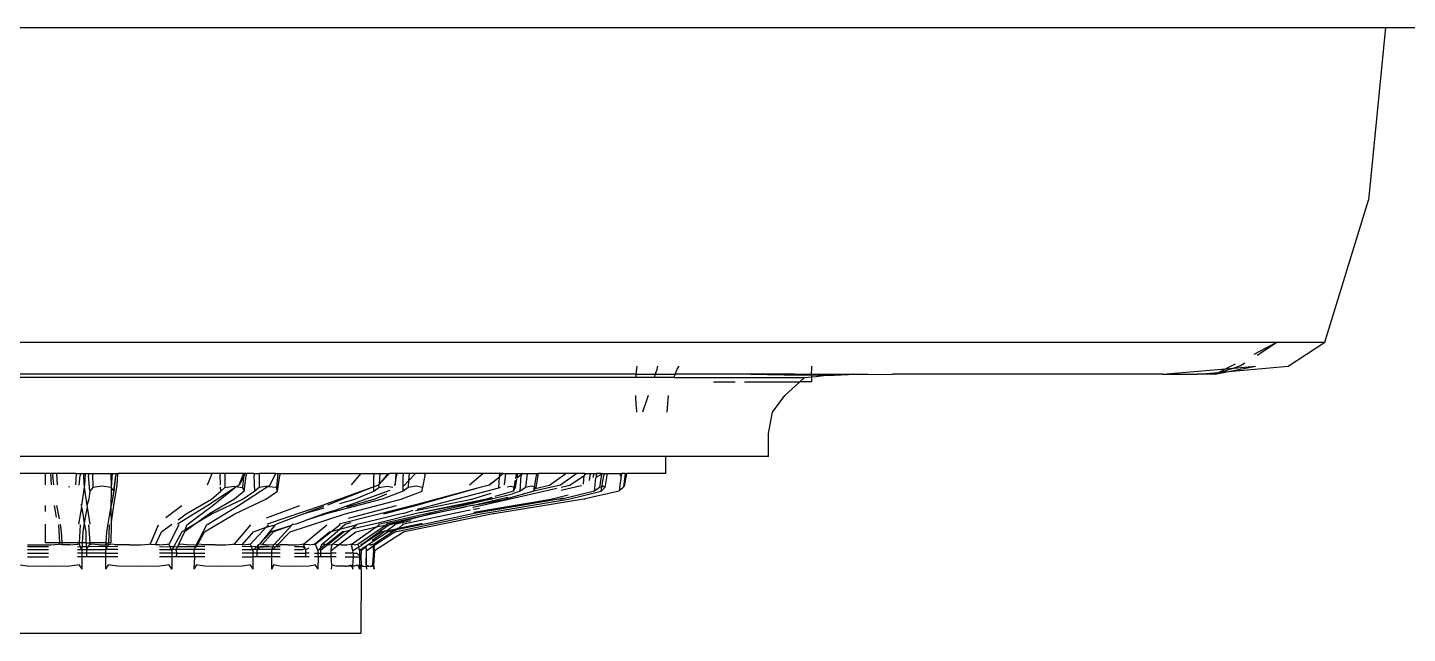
# Model space of a CAD drawing. Header units: inches. Extents: x 7263 to 14962, y 1317 to 2926.
# Drawn here: x 7430.2903 to 7430.3835, y 1507.7026 to 1507.7435 of the extents above; entities that cross this region are included whole.
import ezdxf

# ---------------------------------------------------------------- set-up
doc = ezdxf.new("R2010")
doc.units = ezdxf.units.IN
doc.header["$MEASUREMENT"] = 0

msp = doc.modelspace()

# ---------------------------------------------------------------- linework, layer by layer
for p, q in [((7430.212252, 1507.743453), (7430.381991, 1507.743453)), ((7430.381991, 1507.743453), (7430.380839, 1507.731804)), ((7430.381991, 1507.743453), (7431.612635, 1507.743453)), ((7430.377886, 1507.722207), (7430.380839, 1507.731804)), ((7430.219821, 1507.722207), (7430.374659, 1507.722207)), ((7430.37312, 1507.721414), (7430.374659, 1507.722207)), ((7430.373319, 1507.72135), (7430.374659, 1507.722207)), ((7430.374659, 1507.722207), (7430.377886, 1507.722207)), ((7430.375414, 1507.720587), (7430.377886, 1507.722207)), ((7430.331418, 1507.720048), (7430.331469, 1507.720587)), ((7430.332846, 1507.720587), (7430.332802, 1507.720367)), ((7430.33404, 1507.720048), (7430.334164, 1507.720398)), ((7430.334164, 1507.720398), (7430.334307, 1507.720587)), ((7430.343242, 1507.72047), (7430.343217, 1507.720048)), ((7430.343231, 1507.720587), (7430.343242, 1507.72047)), ((7430.366945, 1507.720048), (7430.371176, 1507.720413)), ((7430.370704, 1507.72017), (7430.371176, 1507.720413)), ((7430.37174, 1507.720461), (7430.370895, 1507.720187)), ((7430.371176, 1507.720413), (7430.371857, 1507.720763)), ((7430.371176, 1507.720413), (7430.37174, 1507.720461)), ((7430.371399, 1507.720231), (7430.373204, 1507.720587)), ((7430.371399, 1507.720231), (7430.375414, 1507.720587)), ((7430.37174, 1507.720461), (7430.373204, 1507.720587)), ((7430.372128, 1507.720587), (7430.37174, 1507.720461)), ((7430.372128, 1507.720587), (7430.372501, 1507.720826)), ((7430.331418, 1507.720048), (7430.256891, 1507.720048)), ((7430.331397, 1507.71983), (7430.256912, 1507.71983)), ((7430.331397, 1507.71983), (7430.331418, 1507.720048)), ((7430.332625, 1507.71983), (7430.331397, 1507.71983)), ((7430.331418, 1507.720048), (7430.332697, 1507.720048)), ((7430.332697, 1507.720048), (7430.332625, 1507.71983)), ((7430.333962, 1507.71983), (7430.332625, 1507.71983)), ((7430.332802, 1507.720367), (7430.332697, 1507.720048)), ((7430.332697, 1507.720048), (7430.33404, 1507.720048)), ((7430.333962, 1507.71983), (7430.33404, 1507.720048)), ((7430.333962, 1507.71983), (7430.342539, 1507.71983)), ((7430.339139, 1507.720048), (7430.33404, 1507.720048)), ((7430.336632, 1507.719533), (7430.338087, 1507.719533)), ((7430.33871, 1507.719533), (7430.342449, 1507.719533)), ((7430.34212, 1507.720048), (7430.339139, 1507.720048)), ((7430.339139, 1507.720048), (7430.342532, 1507.719993)), ((7430.341436, 1507.718622), (7430.342449, 1507.719533)), ((7430.34212, 1507.720048), (7430.343217, 1507.720048)), ((7430.342532, 1507.719993), (7430.34212, 1507.720048)), ((7430.342449, 1507.719533), (7430.342779, 1507.71983)), ((7430.343242, 1507.719533), (7430.342449, 1507.719533)), ((7430.342532, 1507.719993), (7430.343242, 1507.720002)), ((7430.342539, 1507.71983), (7430.342779, 1507.71983)), ((7430.342779, 1507.71983), (7430.343242, 1507.719874)), ((7430.343217, 1507.720048), (7430.34621, 1507.720048)), ((7430.343217, 1507.720048), (7430.343242, 1507.720002)), ((7430.343242, 1507.720002), (7430.343646, 1507.719993)), ((7430.343242, 1507.720002), (7430.343242, 1507.719874)), ((7430.343242, 1507.719874), (7430.343565, 1507.719905)), ((7430.343242, 1507.719874), (7430.343242, 1507.719533)), ((7430.343565, 1507.719905), (7430.344241, 1507.719993)), ((7430.343646, 1507.719993), (7430.344241, 1507.719993)), ((7430.344241, 1507.719993), (7430.344768, 1507.719993)), ((7430.344768, 1507.719993), (7430.34621, 1507.720048)), ((7430.34621, 1507.720048), (7430.347061, 1507.720048)), ((7430.347061, 1507.720048), (7430.347902, 1507.720033)), ((7430.347902, 1507.720033), (7430.348718, 1507.720048)), ((7430.366945, 1507.720048), (7430.348718, 1507.720048)), ((7430.366945, 1507.720048), (7430.369326, 1507.720048)), ((7430.369326, 1507.720048), (7430.370704, 1507.72017)), ((7430.370467, 1507.720048), (7430.369326, 1507.720048)), ((7430.370467, 1507.720048), (7430.371399, 1507.720231)), ((7430.370467, 1507.720048), (7430.370704, 1507.72017)), ((7430.370895, 1507.720187), (7430.370704, 1507.72017)), ((7430.370895, 1507.720187), (7430.371399, 1507.720231)), ((7430.331417, 1507.717927), (7430.331377, 1507.718622)), ((7430.332227, 1507.718622), (7430.332137, 1507.718346)), ((7430.333495, 1507.717486), (7430.333581, 1507.718622)), ((7430.340609, 1507.717486), (7430.341436, 1507.718622)), ((7430.331417, 1507.717927), (7430.33142, 1507.717486)), ((7430.332137, 1507.718346), (7430.331829, 1507.717486)), ((7430.340334, 1507.71606), (7430.340609, 1507.717486)), ((7430.340334, 1507.714489), (7430.340334, 1507.71606)), ((7430.333405, 1507.714489), (7430.254908, 1507.714489)), ((7430.333405, 1507.713358), (7430.333405, 1507.714489)), ((7430.340334, 1507.714489), (7430.333405, 1507.714489)), ((7430.291535, 1507.713358), (7430.285521, 1507.713358)), ((7430.291535, 1507.71258), (7430.291535, 1507.713358)), ((7430.29189, 1507.713358), (7430.291535, 1507.713358)), ((7430.291935, 1507.71258), (7430.29189, 1507.713358)), ((7430.292015, 1507.713358), (7430.29189, 1507.713358)), ((7430.292015, 1507.713358), (7430.292034, 1507.713208)), ((7430.292278, 1507.713358), (7430.292015, 1507.713358)), ((7430.292108, 1507.71258), (7430.292034, 1507.713208)), ((7430.292278, 1507.713358), (7430.29232, 1507.71258)), ((7430.293607, 1507.713358), (7430.292278, 1507.713358)), ((7430.293607, 1507.713358), (7430.293574, 1507.712576)), ((7430.293607, 1507.713358), (7430.29389, 1507.713358)), ((7430.293815, 1507.712574), (7430.293873, 1507.713208)), ((7430.29389, 1507.713358), (7430.293873, 1507.713208)), ((7430.29389, 1507.713358), (7430.294101, 1507.713358)), ((7430.294101, 1507.713358), (7430.294132, 1507.712572)), ((7430.294101, 1507.713358), (7430.294208, 1507.713358)), ((7430.294208, 1507.713358), (7430.294176, 1507.712571)), ((7430.294208, 1507.713358), (7430.294418, 1507.713358)), ((7430.294418, 1507.713358), (7430.294436, 1507.713208)), ((7430.294418, 1507.713358), (7430.294702, 1507.713358)), ((7430.294531, 1507.712164), (7430.294436, 1507.713208)), ((7430.294702, 1507.713358), (7430.294742, 1507.712409)), ((7430.294702, 1507.713358), (7430.295958, 1507.713358)), ((7430.295958, 1507.713358), (7430.296031, 1507.713358)), ((7430.295958, 1507.713358), (7430.29598, 1507.712409)), ((7430.296031, 1507.713358), (7430.29598, 1507.712409)), ((7430.296031, 1507.713358), (7430.296294, 1507.713358)), ((7430.296155, 1507.712185), (7430.296275, 1507.713208)), ((7430.296171, 1507.712164), (7430.296275, 1507.713208)), ((7430.296294, 1507.713358), (7430.296275, 1507.713208)), ((7430.296294, 1507.713358), (7430.296419, 1507.713358)), ((7430.296373, 1507.712571), (7430.296419, 1507.713358)), ((7430.302788, 1507.713358), (7430.296419, 1507.713358)), ((7430.302472, 1507.71258), (7430.302788, 1507.713358)), ((7430.303305, 1507.713358), (7430.302788, 1507.713358)), ((7430.303305, 1507.713358), (7430.303318, 1507.713208)), ((7430.303651, 1507.713358), (7430.303305, 1507.713358)), ((7430.303351, 1507.71258), (7430.303318, 1507.713208)), ((7430.303651, 1507.713358), (7430.30365, 1507.712409)), ((7430.304914, 1507.713358), (7430.303651, 1507.713358)), ((7430.304914, 1507.713358), (7430.30458, 1507.712571)), ((7430.304895, 1507.713116), (7430.304622, 1507.712571)), ((7430.304895, 1507.713116), (7430.30484, 1507.712409)), ((7430.305016, 1507.713358), (7430.304895, 1507.713116)), ((7430.304914, 1507.713358), (7430.304895, 1507.713116)), ((7430.305016, 1507.713358), (7430.304914, 1507.713358)), ((7430.30495, 1507.712164), (7430.305085, 1507.713208)), ((7430.305109, 1507.713358), (7430.305016, 1507.713358)), ((7430.305109, 1507.713358), (7430.305085, 1507.713208)), ((7430.305611, 1507.713358), (7430.305109, 1507.713358)), ((7430.305611, 1507.713358), (7430.305621, 1507.713208)), ((7430.305611, 1507.713358), (7430.30597, 1507.713358)), ((7430.305666, 1507.712164), (7430.305621, 1507.713208)), ((7430.30597, 1507.713358), (7430.305957, 1507.712409)), ((7430.307096, 1507.713358), (7430.30597, 1507.713358)), ((7430.306689, 1507.712571), (7430.307096, 1507.713358)), ((7430.307096, 1507.713358), (7430.30722, 1507.713358)), ((7430.30722, 1507.713358), (7430.307122, 1507.712409)), ((7430.307209, 1507.712164), (7430.307351, 1507.713208)), ((7430.30722, 1507.713358), (7430.307376, 1507.713358)), ((7430.307376, 1507.713358), (7430.307351, 1507.713208)), ((7430.307376, 1507.713358), (7430.312842, 1507.713358)), ((7430.312195, 1507.71258), (7430.312842, 1507.713358)), ((7430.312842, 1507.713358), (7430.3137, 1507.713358)), ((7430.3137, 1507.713358), (7430.313704, 1507.713208)), ((7430.3137, 1507.713358), (7430.314095, 1507.713358)), ((7430.313706, 1507.712452), (7430.313704, 1507.713208)), ((7430.314674, 1507.713358), (7430.314053, 1507.712625)), ((7430.314761, 1507.713358), (7430.314053, 1507.712625)), ((7430.314095, 1507.713358), (7430.314053, 1507.712625)), ((7430.314095, 1507.713358), (7430.314674, 1507.713358)), ((7430.314674, 1507.713358), (7430.314761, 1507.713358)), ((7430.315196, 1507.713358), (7430.314761, 1507.713358)), ((7430.315196, 1507.713358), (7430.315132, 1507.712592)), ((7430.315132, 1507.712592), (7430.315228, 1507.713208)), ((7430.315255, 1507.713358), (7430.315196, 1507.713358)), ((7430.315255, 1507.713358), (7430.315228, 1507.713208)), ((7430.315682, 1507.713358), (7430.315255, 1507.713358)), ((7430.315678, 1507.712536), (7430.315684, 1507.713208)), ((7430.315682, 1507.713358), (7430.315684, 1507.713208)), ((7430.316081, 1507.713358), (7430.315682, 1507.713358)), ((7430.316048, 1507.712863), (7430.316507, 1507.713358)), ((7430.316081, 1507.713358), (7430.316048, 1507.712863)), ((7430.316507, 1507.713358), (7430.316081, 1507.713358)), ((7430.31713, 1507.713358), (7430.316507, 1507.713358)), ((7430.317136, 1507.713208), (7430.316994, 1507.712409)), ((7430.31713, 1507.713358), (7430.317136, 1507.713208)), ((7430.317163, 1507.713358), (7430.31713, 1507.713358)), ((7430.317163, 1507.713358), (7430.317136, 1507.713208)), ((7430.321066, 1507.713358), (7430.317163, 1507.713358)), ((7430.320152, 1507.71258), (7430.321066, 1507.713358)), ((7430.322182, 1507.713358), (7430.321066, 1507.713358)), ((7430.322172, 1507.713102), (7430.321491, 1507.712571)), ((7430.322172, 1507.713102), (7430.321517, 1507.712571)), ((7430.322137, 1507.712376), (7430.322172, 1507.713102)), ((7430.322174, 1507.713146), (7430.322172, 1507.713102)), ((7430.322425, 1507.713358), (7430.322174, 1507.713146)), ((7430.322174, 1507.713146), (7430.322177, 1507.713208)), ((7430.322182, 1507.713358), (7430.322177, 1507.713208)), ((7430.322425, 1507.713358), (7430.322182, 1507.713358)), ((7430.322425, 1507.713358), (7430.322586, 1507.713358)), ((7430.322586, 1507.713358), (7430.322503, 1507.712579)), ((7430.322586, 1507.713358), (7430.323335, 1507.713358)), ((7430.323338, 1507.712966), (7430.323246, 1507.712409)), ((7430.323274, 1507.713006), (7430.323308, 1507.713208)), ((7430.323335, 1507.713358), (7430.323308, 1507.713208)), ((7430.323329, 1507.713037), (7430.323352, 1507.713049)), ((7430.323335, 1507.713358), (7430.323403, 1507.713358)), ((7430.323403, 1507.713358), (7430.323352, 1507.713049)), ((7430.323352, 1507.713049), (7430.323642, 1507.713288)), ((7430.323403, 1507.713358), (7430.323645, 1507.713358)), ((7430.323577, 1507.712164), (7430.323639, 1507.713208)), ((7430.323642, 1507.713288), (7430.323639, 1507.713208)), ((7430.323645, 1507.713358), (7430.323642, 1507.713288)), ((7430.323642, 1507.713288), (7430.323729, 1507.713358)), ((7430.323645, 1507.713358), (7430.323729, 1507.713358)), ((7430.323729, 1507.713358), (7430.324046, 1507.713358)), ((7430.324046, 1507.713358), (7430.323937, 1507.712409)), ((7430.324046, 1507.713358), (7430.324698, 1507.713358)), ((7430.324542, 1507.712436), (7430.32467, 1507.713208)), ((7430.324792, 1507.713358), (7430.324631, 1507.712409)), ((7430.324698, 1507.713358), (7430.32467, 1507.713208)), ((7430.324698, 1507.713358), (7430.324792, 1507.713358)), ((7430.326656, 1507.713358), (7430.324792, 1507.713358)), ((7430.325551, 1507.712571), (7430.326656, 1507.713358)), ((7430.327409, 1507.713358), (7430.326299, 1507.712571)), ((7430.327409, 1507.713358), (7430.326656, 1507.713358)), ((7430.326922, 1507.712571), (7430.327907, 1507.713208)), ((7430.32792, 1507.713358), (7430.327409, 1507.713358)), ((7430.327852, 1507.712623), (7430.327907, 1507.713208)), ((7430.327912, 1507.713257), (7430.327907, 1507.713208)), ((7430.32792, 1507.713358), (7430.327912, 1507.713257)), ((7430.327912, 1507.713257), (7430.328056, 1507.713358)), ((7430.32792, 1507.713358), (7430.328056, 1507.713358)), ((7430.328056, 1507.713358), (7430.328295, 1507.713358)), ((7430.328295, 1507.713358), (7430.328225, 1507.712878)), ((7430.328295, 1507.713358), (7430.328559, 1507.713358)), ((7430.328512, 1507.713075), (7430.328534, 1507.713208)), ((7430.328559, 1507.713358), (7430.328534, 1507.713208)), ((7430.328559, 1507.713358), (7430.328747, 1507.713358)), ((7430.328599, 1507.712164), (7430.328692, 1507.71306)), ((7430.328698, 1507.713112), (7430.328692, 1507.71306)), ((7430.328698, 1507.713112), (7430.329058, 1507.713304)), ((7430.328708, 1507.713208), (7430.328698, 1507.713112)), ((7430.328747, 1507.713358), (7430.328708, 1507.713208)), ((7430.329065, 1507.713358), (7430.328747, 1507.713358)), ((7430.329058, 1507.713304), (7430.328941, 1507.712409)), ((7430.329058, 1507.713304), (7430.329065, 1507.713358)), ((7430.329065, 1507.713358), (7430.329243, 1507.713358)), ((7430.3291, 1507.712457), (7430.329218, 1507.713208)), ((7430.329243, 1507.713358), (7430.329218, 1507.713208)), ((7430.329243, 1507.713358), (7430.329454, 1507.713358)), ((7430.329454, 1507.713358), (7430.329285, 1507.712409)), ((7430.329454, 1507.713358), (7430.330353, 1507.713358)), ((7430.330415, 1507.713358), (7430.330256, 1507.712213)), ((7430.330353, 1507.713358), (7430.330328, 1507.713165)), ((7430.330353, 1507.713358), (7430.330415, 1507.713358)), ((7430.330661, 1507.713358), (7430.330415, 1507.713358)), ((7430.330705, 1507.713358), (7430.330546, 1507.712441)), ((7430.330661, 1507.713358), (7430.330546, 1507.712441)), ((7430.330619, 1507.71249), (7430.330774, 1507.713358)), ((7430.330661, 1507.713358), (7430.330705, 1507.713358)), ((7430.330705, 1507.713358), (7430.330774, 1507.713358)), ((7430.333405, 1507.713358), (7430.330774, 1507.713358)), ((7430.29309, 1507.712471), (7430.293163, 1507.712462)), ((7430.294154, 1507.71242), (7430.293975, 1507.711191)), ((7430.294176, 1507.712571), (7430.294154, 1507.71242)), ((7430.294154, 1507.71242), (7430.294334, 1507.711191)), ((7430.294531, 1507.712164), (7430.29446, 1507.711618)), ((7430.294742, 1507.712409), (7430.294531, 1507.712164)), ((7430.295364, 1507.71249), (7430.294742, 1507.712409)), ((7430.29598, 1507.712409), (7430.295364, 1507.71249)), ((7430.29598, 1507.712409), (7430.295958, 1507.710994)), ((7430.296155, 1507.712185), (7430.29598, 1507.712409)), ((7430.296088, 1507.711618), (7430.296155, 1507.712185)), ((7430.296088, 1507.711618), (7430.296171, 1507.712164)), ((7430.296171, 1507.712164), (7430.296155, 1507.712185)), ((7430.296161, 1507.711191), (7430.296373, 1507.712571)), ((7430.304391, 1507.712421), (7430.302506, 1507.711191)), ((7430.302738, 1507.711618), (7430.303374, 1507.712164)), ((7430.304391, 1507.712421), (7430.302847, 1507.711191)), ((7430.303374, 1507.712164), (7430.303359, 1507.712441)), ((7430.303374, 1507.712164), (7430.30365, 1507.712409)), ((7430.30365, 1507.712409), (7430.304272, 1507.71249)), ((7430.304272, 1507.71249), (7430.304391, 1507.712421)), ((7430.30495, 1507.712164), (7430.304304, 1507.711618)), ((7430.304447, 1507.712465), (7430.304391, 1507.712421)), ((7430.304489, 1507.712445), (7430.304447, 1507.712465)), ((7430.304529, 1507.71253), (7430.304489, 1507.712445)), ((7430.304489, 1507.712445), (7430.30484, 1507.712409)), ((7430.30458, 1507.712571), (7430.304529, 1507.71253)), ((7430.304562, 1507.711191), (7430.306573, 1507.71249)), ((7430.304622, 1507.712571), (7430.30458, 1507.712571)), ((7430.30484, 1507.712409), (7430.30495, 1507.712164)), ((7430.305666, 1507.712164), (7430.304885, 1507.711618)), ((7430.305957, 1507.712409), (7430.305666, 1507.712164)), ((7430.306573, 1507.71249), (7430.305957, 1507.712409)), ((7430.306417, 1507.711618), (7430.307209, 1507.712164)), ((7430.306599, 1507.712445), (7430.306573, 1507.71249)), ((7430.306573, 1507.71249), (7430.306626, 1507.712483)), ((7430.306626, 1507.712483), (7430.306599, 1507.712445)), ((7430.307122, 1507.712409), (7430.306599, 1507.712445)), ((7430.306657, 1507.71255), (7430.306626, 1507.712483)), ((7430.306689, 1507.712571), (7430.306657, 1507.71255)), ((7430.307209, 1507.712164), (7430.307122, 1507.712409)), ((7430.313626, 1507.712421), (7430.310219, 1507.711191)), ((7430.313626, 1507.712421), (7430.310571, 1507.711216)), ((7430.311944, 1507.711191), (7430.314798, 1507.712218)), ((7430.312416, 1507.711618), (7430.313707, 1507.712164)), ((7430.313706, 1507.712452), (7430.313626, 1507.712421)), ((7430.314007, 1507.712571), (7430.313706, 1507.712452)), ((7430.313707, 1507.712303), (7430.313706, 1507.712452)), ((7430.313707, 1507.712164), (7430.314041, 1507.712409)), ((7430.313707, 1507.712164), (7430.313707, 1507.712276)), ((7430.314053, 1507.712625), (7430.314007, 1507.712571)), ((7430.314007, 1507.712571), (7430.314041, 1507.712409)), ((7430.314043, 1507.712571), (7430.314007, 1507.712571)), ((7430.314041, 1507.712409), (7430.314609, 1507.71249)), ((7430.314053, 1507.712625), (7430.314043, 1507.712571)), ((7430.315675, 1507.712164), (7430.31426, 1507.711618)), ((7430.314609, 1507.71249), (7430.314982, 1507.712424)), ((7430.315132, 1507.712592), (7430.315084, 1507.712538)), ((7430.315545, 1507.711618), (7430.31697, 1507.712164)), ((7430.315675, 1507.712164), (7430.315678, 1507.712536)), ((7430.316017, 1507.712409), (7430.315675, 1507.712164)), ((7430.315678, 1507.712536), (7430.315777, 1507.712571)), ((7430.315777, 1507.712571), (7430.316048, 1507.712863)), ((7430.316048, 1507.712863), (7430.316017, 1507.712409)), ((7430.316567, 1507.71249), (7430.316017, 1507.712409)), ((7430.320954, 1507.712421), (7430.316359, 1507.711191)), ((7430.316994, 1507.712409), (7430.316567, 1507.71249)), ((7430.320954, 1507.712421), (7430.31657, 1507.711191)), ((7430.31697, 1507.712164), (7430.316994, 1507.712409)), ((7430.317585, 1507.711191), (7430.322137, 1507.712376)), ((7430.320306, 1507.711618), (7430.321625, 1507.712014)), ((7430.320933, 1507.711191), (7430.326046, 1507.712369)), ((7430.321491, 1507.712571), (7430.320954, 1507.712421)), ((7430.321517, 1507.712571), (7430.320954, 1507.712421)), ((7430.323135, 1507.712164), (7430.321878, 1507.711789)), ((7430.322137, 1507.712376), (7430.322246, 1507.712437)), ((7430.324497, 1507.712164), (7430.32258, 1507.711618)), ((7430.322693, 1507.712446), (7430.322944, 1507.71249)), ((7430.322944, 1507.71249), (7430.323178, 1507.712427)), ((7430.323577, 1507.712164), (7430.323062, 1507.711985)), ((7430.323135, 1507.712164), (7430.323178, 1507.712427)), ((7430.323246, 1507.712409), (7430.323135, 1507.712164)), ((7430.323178, 1507.712427), (7430.323257, 1507.7129)), ((7430.323178, 1507.712427), (7430.323246, 1507.712409)), ((7430.323937, 1507.712409), (7430.323577, 1507.712164)), ((7430.324366, 1507.71249), (7430.323937, 1507.712409)), ((7430.324542, 1507.712436), (7430.324366, 1507.71249)), ((7430.326299, 1507.712571), (7430.324497, 1507.712164)), ((7430.324497, 1507.712164), (7430.324597, 1507.712346)), ((7430.324497, 1507.712164), (7430.324525, 1507.712329)), ((7430.324525, 1507.712329), (7430.324542, 1507.712436)), ((7430.324525, 1507.712329), (7430.324597, 1507.712346)), ((7430.324631, 1507.712409), (7430.324542, 1507.712436)), ((7430.324597, 1507.712346), (7430.325551, 1507.712571)), ((7430.324597, 1507.712346), (7430.324631, 1507.712409)), ((7430.326337, 1507.712436), (7430.326922, 1507.712571)), ((7430.327686, 1507.71251), (7430.326351, 1507.712215)), ((7430.328599, 1507.712164), (7430.32638, 1507.711618)), ((7430.326832, 1507.711618), (7430.329054, 1507.712164)), ((7430.327686, 1507.71251), (7430.327721, 1507.712534)), ((7430.330249, 1507.712164), (7430.32797, 1507.711638)), ((7430.328941, 1507.712409), (7430.328599, 1507.712164)), ((7430.3291, 1507.712457), (7430.328941, 1507.712409)), ((7430.329054, 1507.712164), (7430.3291, 1507.712457)), ((7430.329054, 1507.712164), (7430.329285, 1507.712409)), ((7430.329208, 1507.71249), (7430.3291, 1507.712457)), ((7430.329285, 1507.712409), (7430.329208, 1507.71249)), ((7430.330256, 1507.712213), (7430.330249, 1507.712164)), ((7430.330256, 1507.712213), (7430.330499, 1507.712409)), ((7430.330546, 1507.712441), (7430.330499, 1507.712409)), ((7430.330499, 1507.712409), (7430.33054, 1507.712409)), ((7430.330546, 1507.712441), (7430.33054, 1507.712409)), ((7430.330619, 1507.71249), (7430.330546, 1507.712441)), ((7430.291535, 1507.710786), (7430.291535, 1507.711191)), ((7430.292275, 1507.710395), (7430.292148, 1507.711191)), ((7430.292426, 1507.710633), (7430.292309, 1507.711191)), ((7430.293958, 1507.711084), (7430.293775, 1507.709936)), ((7430.293918, 1507.711281), (7430.293975, 1507.711191)), ((7430.293975, 1507.711191), (7430.293945, 1507.711145)), ((7430.293945, 1507.711145), (7430.293958, 1507.711084)), ((7430.293958, 1507.711084), (7430.29405, 1507.710633)), ((7430.294351, 1507.711084), (7430.294259, 1507.710633)), ((7430.29446, 1507.711618), (7430.294334, 1507.711191)), ((7430.294334, 1507.711191), (7430.294351, 1507.711084)), ((7430.294351, 1507.711084), (7430.294534, 1507.709936)), ((7430.295958, 1507.710994), (7430.296088, 1507.711618)), ((7430.295961, 1507.709936), (7430.296161, 1507.711191)), ((7430.299663, 1507.71038), (7430.300745, 1507.711191)), ((7430.302506, 1507.711191), (7430.30045, 1507.709936)), ((7430.301038, 1507.710633), (7430.302738, 1507.711618)), ((7430.302847, 1507.711191), (7430.301172, 1507.709936)), ((7430.302506, 1507.709936), (7430.304562, 1507.711191)), ((7430.304304, 1507.711618), (7430.302599, 1507.710633)), ((7430.304885, 1507.711618), (7430.302797, 1507.710633)), ((7430.304326, 1507.710633), (7430.306417, 1507.711618)), ((7430.306464, 1507.710363), (7430.308698, 1507.711191)), ((7430.310219, 1507.711191), (7430.306508, 1507.709936)), ((7430.310302, 1507.711115), (7430.309091, 1507.710666)), ((7430.31426, 1507.711618), (7430.31049, 1507.710633)), ((7430.310983, 1507.710822), (7430.311944, 1507.711191)), ((7430.316359, 1507.711191), (7430.311358, 1507.709936)), ((7430.311399, 1507.711327), (7430.312416, 1507.711618)), ((7430.311772, 1507.710633), (7430.315545, 1507.711618)), ((7430.31376, 1507.711617), (7430.311864, 1507.711074)), ((7430.311996, 1507.71034), (7430.315227, 1507.711191)), ((7430.314558, 1507.711951), (7430.31376, 1507.711617)), ((7430.314013, 1507.709936), (7430.319693, 1507.711191)), ((7430.31657, 1507.711191), (7430.314362, 1507.71061)), ((7430.319879, 1507.711095), (7430.315548, 1507.710158)), ((7430.316518, 1507.710847), (7430.320306, 1507.711618)), ((7430.321307, 1507.711618), (7430.316577, 1507.710656)), ((7430.320844, 1507.711462), (7430.316577, 1507.710656)), ((7430.316621, 1507.710949), (7430.317585, 1507.711191)), ((7430.317495, 1507.710633), (7430.319879, 1507.711095)), ((7430.319693, 1507.711191), (7430.320844, 1507.711462)), ((7430.320326, 1507.711191), (7430.319879, 1507.711095)), ((7430.320437, 1507.711191), (7430.320326, 1507.711191)), ((7430.320375, 1507.711071), (7430.320933, 1507.711191)), ((7430.320711, 1507.711256), (7430.320437, 1507.711191)), ((7430.320458, 1507.710734), (7430.325637, 1507.711618)), ((7430.326191, 1507.711618), (7430.320479, 1507.710643)), ((7430.322728, 1507.711731), (7430.320711, 1507.711256)), ((7430.320711, 1507.711256), (7430.32258, 1507.711618)), ((7430.320844, 1507.711462), (7430.321663, 1507.711655)), ((7430.321666, 1507.711618), (7430.320844, 1507.711462)), ((7430.320933, 1507.710633), (7430.326832, 1507.711618)), ((7430.321656, 1507.711722), (7430.321307, 1507.711618)), ((7430.321734, 1507.711672), (7430.321666, 1507.711618)), ((7430.321734, 1507.711672), (7430.323062, 1507.711985)), ((7430.327885, 1507.711618), (7430.321803, 1507.710633)), ((7430.322755, 1507.711751), (7430.322728, 1507.711731)), ((7430.325637, 1507.711618), (7430.326813, 1507.711914)), ((7430.32649, 1507.711693), (7430.326191, 1507.711618)), ((7430.32638, 1507.711618), (7430.326191, 1507.711618)), ((7430.327939, 1507.711618), (7430.327885, 1507.711618)), ((7430.32797, 1507.711638), (7430.327939, 1507.711618)), ((7430.292483, 1507.710285), (7430.292426, 1507.710633)), ((7430.29405, 1507.710633), (7430.294154, 1507.709998)), ((7430.294259, 1507.710633), (7430.294154, 1507.709998)), ((7430.295683, 1507.709412), (7430.295883, 1507.710633)), ((7430.295883, 1507.710633), (7430.295958, 1507.710994)), ((7430.295958, 1507.710994), (7430.295961, 1507.709936)), ((7430.30049, 1507.710233), (7430.301038, 1507.710633)), ((7430.302599, 1507.710633), (7430.301728, 1507.709998)), ((7430.302797, 1507.710633), (7430.301728, 1507.709998)), ((7430.30227, 1507.709412), (7430.304326, 1507.710633)), ((7430.308976, 1507.710633), (7430.307122, 1507.709936)), ((7430.308062, 1507.709412), (7430.311772, 1507.710633)), ((7430.308447, 1507.709957), (7430.309031, 1507.710167)), ((7430.308976, 1507.710633), (7430.309091, 1507.710666)), ((7430.310322, 1507.710633), (7430.309031, 1507.710167)), ((7430.31049, 1507.710633), (7430.309031, 1507.710167)), ((7430.309091, 1507.710666), (7430.310342, 1507.711024)), ((7430.310983, 1507.710822), (7430.310322, 1507.710633)), ((7430.312584, 1507.709936), (7430.315463, 1507.710633)), ((7430.316577, 1507.710656), (7430.313983, 1507.709998)), ((7430.315548, 1507.710158), (7430.314523, 1507.709936)), ((7430.314735, 1507.709878), (7430.317495, 1507.710633)), ((7430.315548, 1507.710158), (7430.314758, 1507.709936)), ((7430.315129, 1507.709412), (7430.320933, 1507.710633)), ((7430.315129, 1507.709936), (7430.316201, 1507.710168)), ((7430.315463, 1507.710633), (7430.31582, 1507.710705)), ((7430.319746, 1507.710794), (7430.315694, 1507.709936)), ((7430.321749, 1507.710633), (7430.315766, 1507.709412)), ((7430.31582, 1507.710705), (7430.316364, 1507.710885)), ((7430.320479, 1507.710643), (7430.317465, 1507.709998)), ((7430.320226, 1507.710878), (7430.319746, 1507.710794)), ((7430.320535, 1507.710943), (7430.320416, 1507.710918)), ((7430.320535, 1507.710943), (7430.320831, 1507.711019)), ((7430.321803, 1507.710633), (7430.321749, 1507.710633)), ((7430.291535, 1507.708661), (7430.291535, 1507.709924)), ((7430.292503, 1507.708661), (7430.292441, 1507.709878)), ((7430.292626, 1507.709412), (7430.292542, 1507.709926)), ((7430.292666, 1507.708661), (7430.292626, 1507.709412)), ((7430.293869, 1507.709878), (7430.29382, 1507.708661)), ((7430.294058, 1507.709412), (7430.294018, 1507.708661)), ((7430.294154, 1507.709998), (7430.294058, 1507.709412)), ((7430.294154, 1507.709998), (7430.294251, 1507.709412)), ((7430.294251, 1507.709412), (7430.29425, 1507.708661)), ((7430.29444, 1507.709878), (7430.294525, 1507.708661)), ((7430.295626, 1507.708661), (7430.295683, 1507.709412)), ((7430.295818, 1507.708661), (7430.295868, 1507.709878)), ((7430.295961, 1507.709936), (7430.295958, 1507.708661)), ((7430.298605, 1507.708556), (7430.299163, 1507.709878)), ((7430.298974, 1507.708542), (7430.299363, 1507.709412)), ((7430.299363, 1507.709412), (7430.300074, 1507.70993)), ((7430.300541, 1507.709878), (7430.299856, 1507.708556)), ((7430.300741, 1507.709412), (7430.300197, 1507.708419)), ((7430.300924, 1507.709412), (7430.300526, 1507.708556)), ((7430.300937, 1507.709528), (7430.300741, 1507.709412)), ((7430.301728, 1507.709998), (7430.300924, 1507.709412)), ((7430.300937, 1507.709528), (7430.300924, 1507.709412)), ((7430.301728, 1507.709998), (7430.300937, 1507.709528)), ((7430.301085, 1507.709878), (7430.300937, 1507.709528)), ((7430.301085, 1507.709878), (7430.301172, 1507.709936)), ((7430.301736, 1507.708556), (7430.302422, 1507.709878)), ((7430.301821, 1507.708579), (7430.30227, 1507.709412)), ((7430.302506, 1507.709936), (7430.302422, 1507.709878)), ((7430.304266, 1507.708556), (7430.305395, 1507.709878)), ((7430.304805, 1507.708544), (7430.305589, 1507.709412)), ((7430.30644, 1507.709719), (7430.305352, 1507.708556)), ((7430.305589, 1507.709412), (7430.30644, 1507.709719)), ((7430.307051, 1507.709878), (7430.305994, 1507.708579)), ((7430.30678, 1507.709412), (7430.305994, 1507.708579)), ((7430.306935, 1507.709412), (7430.30617, 1507.708564)), ((7430.306588, 1507.709878), (7430.30644, 1507.709719)), ((7430.30644, 1507.709719), (7430.307051, 1507.709878)), ((7430.308136, 1507.709845), (7430.30678, 1507.709412)), ((7430.308136, 1507.709845), (7430.306935, 1507.709412)), ((7430.306997, 1507.708579), (7430.308136, 1507.709845)), ((7430.307051, 1507.709878), (7430.307122, 1507.709936)), ((7430.307195, 1507.708535), (7430.308062, 1507.709412)), ((7430.308136, 1507.709845), (7430.308166, 1507.709878)), ((7430.308234, 1507.709936), (7430.308166, 1507.709878)), ((7430.308234, 1507.709936), (7430.308447, 1507.709957)), ((7430.308937, 1507.708556), (7430.310526, 1507.709878)), ((7430.30969, 1507.708579), (7430.310697, 1507.709412)), ((7430.310896, 1507.709463), (7430.309751, 1507.708556)), ((7430.310215, 1507.708579), (7430.311402, 1507.709593)), ((7430.311582, 1507.709412), (7430.310485, 1507.708544)), ((7430.311695, 1507.709412), (7430.31059, 1507.708542)), ((7430.310697, 1507.709412), (7430.310896, 1507.709463)), ((7430.311418, 1507.709878), (7430.310896, 1507.709463)), ((7430.310896, 1507.709463), (7430.311402, 1507.709593)), ((7430.310917, 1507.708579), (7430.312053, 1507.709504)), ((7430.311321, 1507.708532), (7430.312493, 1507.709412)), ((7430.311754, 1507.709878), (7430.311402, 1507.709593)), ((7430.311402, 1507.709593), (7430.312511, 1507.709877)), ((7430.311695, 1507.709412), (7430.311582, 1507.709412)), ((7430.312053, 1507.709504), (7430.311695, 1507.709412)), ((7430.311804, 1507.709936), (7430.311754, 1507.709878)), ((7430.312144, 1507.710025), (7430.311804, 1507.709936)), ((7430.312053, 1507.709504), (7430.312094, 1507.709537)), ((7430.312123, 1507.709544), (7430.312094, 1507.709537)), ((7430.312155, 1507.709587), (7430.312123, 1507.709544)), ((7430.312155, 1507.709587), (7430.312184, 1507.709596)), ((7430.312161, 1507.708556), (7430.313868, 1507.709748)), ((7430.313983, 1507.709998), (7430.312184, 1507.709596)), ((7430.312184, 1507.709596), (7430.31254, 1507.709878)), ((7430.312493, 1507.709412), (7430.313868, 1507.709748)), ((7430.312511, 1507.709877), (7430.31254, 1507.709878)), ((7430.31254, 1507.709878), (7430.312584, 1507.709936)), ((7430.314559, 1507.709878), (7430.312624, 1507.708556)), ((7430.314735, 1507.709878), (7430.312905, 1507.708566)), ((7430.312905, 1507.708566), (7430.314185, 1507.709412)), ((7430.314679, 1507.709412), (7430.313323, 1507.708535)), ((7430.313682, 1507.708579), (7430.315019, 1507.709473)), ((7430.313699, 1507.708487), (7430.315129, 1507.709412)), ((7430.313708, 1507.708918), (7430.314471, 1507.709474)), ((7430.313754, 1507.708161), (7430.315712, 1507.709412)), ((7430.313868, 1507.709748), (7430.314054, 1507.709878)), ((7430.313868, 1507.709748), (7430.314559, 1507.709878)), ((7430.314185, 1507.709412), (7430.314471, 1507.709474)), ((7430.314471, 1507.709474), (7430.314545, 1507.70949)), ((7430.314545, 1507.70949), (7430.315113, 1507.709878)), ((7430.314545, 1507.70949), (7430.315287, 1507.709649)), ((7430.314559, 1507.709878), (7430.314735, 1507.709878)), ((7430.314738, 1507.709412), (7430.314679, 1507.709412)), ((7430.314758, 1507.709936), (7430.314735, 1507.709878)), ((7430.315019, 1507.709473), (7430.314738, 1507.709412)), ((7430.315019, 1507.709473), (7430.315043, 1507.709489)), ((7430.31509, 1507.70952), (7430.315043, 1507.709489)), ((7430.31509, 1507.70952), (7430.315141, 1507.709509)), ((7430.315113, 1507.709878), (7430.315129, 1507.709936)), ((7430.315141, 1507.709509), (7430.315201, 1507.709549)), ((7430.317465, 1507.709998), (7430.315201, 1507.709549)), ((7430.315287, 1507.709649), (7430.315201, 1507.709549)), ((7430.315386, 1507.70967), (7430.315287, 1507.709649)), ((7430.315386, 1507.70967), (7430.316962, 1507.710009)), ((7430.315635, 1507.709878), (7430.315386, 1507.70967)), ((7430.315622, 1507.709936), (7430.315694, 1507.709936)), ((7430.315701, 1507.709878), (7430.315635, 1507.709878)), ((7430.315712, 1507.709412), (7430.315766, 1507.709412)), ((7430.29033, 1507.708533), (7430.290477, 1507.708532)), ((7430.29033, 1507.708419), (7430.291751, 1507.708419)), ((7430.290477, 1507.708532), (7430.290597, 1507.708533)), ((7430.290597, 1507.708533), (7430.291751, 1507.708532)), ((7430.292503, 1507.708661), (7430.291535, 1507.708661)), ((7430.291751, 1507.708532), (7430.291884, 1507.708544)), ((7430.291884, 1507.708544), (7430.292415, 1507.708579)), ((7430.292508, 1507.708556), (7430.292415, 1507.708579)), ((7430.292508, 1507.708556), (7430.292503, 1507.708661)), ((7430.292666, 1507.708661), (7430.292503, 1507.708661)), ((7430.292673, 1507.70854), (7430.292508, 1507.708556)), ((7430.292673, 1507.70854), (7430.292666, 1507.708661)), ((7430.29382, 1507.708661), (7430.292666, 1507.708661)), ((7430.293172, 1507.708544), (7430.292673, 1507.70854)), ((7430.293172, 1507.708544), (7430.293708, 1507.708579)), ((7430.293802, 1507.708556), (7430.293708, 1507.708579)), ((7430.293708, 1507.708419), (7430.293897, 1507.708393)), ((7430.29382, 1507.708661), (7430.293802, 1507.708556)), ((7430.293802, 1507.708556), (7430.293897, 1507.708393)), ((7430.294018, 1507.708661), (7430.29382, 1507.708661)), ((7430.293897, 1507.708393), (7430.294005, 1507.708419)), ((7430.293969, 1507.708217), (7430.293897, 1507.708393)), ((7430.294005, 1507.708419), (7430.293969, 1507.708217)), ((7430.294018, 1507.708661), (7430.294005, 1507.708419)), ((7430.294005, 1507.708419), (7430.294304, 1507.708419)), ((7430.29425, 1507.708661), (7430.294018, 1507.708661)), ((7430.29425, 1507.708661), (7430.294304, 1507.708419)), ((7430.29425, 1507.708661), (7430.294525, 1507.708661)), ((7430.294304, 1507.708419), (7430.294314, 1507.708217)), ((7430.294304, 1507.708419), (7430.294412, 1507.708393)), ((7430.294314, 1507.708217), (7430.294412, 1507.708393)), ((7430.294507, 1507.708556), (7430.294412, 1507.708393)), ((7430.29563, 1507.708419), (7430.294412, 1507.708393)), ((7430.294525, 1507.708661), (7430.294507, 1507.708556)), ((7430.294507, 1507.708556), (7430.294601, 1507.708579)), ((7430.295626, 1507.708661), (7430.294525, 1507.708661)), ((7430.295137, 1507.708544), (7430.294601, 1507.708579)), ((7430.295137, 1507.708544), (7430.295636, 1507.70854)), ((7430.295636, 1507.70854), (7430.295626, 1507.708661)), ((7430.295626, 1507.708661), (7430.295818, 1507.708661)), ((7430.29563, 1507.708419), (7430.295636, 1507.70854)), ((7430.295638, 1507.708217), (7430.29563, 1507.708419)), ((7430.295708, 1507.708393), (7430.29563, 1507.708419)), ((7430.295636, 1507.70854), (7430.295801, 1507.708556)), ((7430.295638, 1507.708217), (7430.295708, 1507.708393)), ((7430.295801, 1507.708556), (7430.295708, 1507.708393)), ((7430.296211, 1507.708419), (7430.295708, 1507.708393)), ((7430.295801, 1507.708556), (7430.295818, 1507.708661)), ((7430.295801, 1507.708556), (7430.295894, 1507.708579)), ((7430.295958, 1507.708661), (7430.295818, 1507.708661)), ((7430.296425, 1507.708533), (7430.295894, 1507.708579)), ((7430.296425, 1507.708419), (7430.296211, 1507.708419)), ((7430.297199, 1507.708537), (7430.296425, 1507.708533)), ((7430.297199, 1507.708537), (7430.297832, 1507.708532)), ((7430.297832, 1507.708532), (7430.297979, 1507.708544)), ((7430.297979, 1507.708544), (7430.298512, 1507.708579)), ((7430.298605, 1507.708556), (7430.298512, 1507.708579)), ((7430.298974, 1507.708542), (7430.298605, 1507.708556)), ((7430.299237, 1507.708544), (7430.298974, 1507.708542)), ((7430.299237, 1507.708544), (7430.299764, 1507.708579)), ((7430.299237, 1507.708419), (7430.299954, 1507.708393)), ((7430.299856, 1507.708556), (7430.299764, 1507.708579)), ((7430.299856, 1507.708556), (7430.299954, 1507.708393)), ((7430.299954, 1507.708393), (7430.300013, 1507.708419)), ((7430.300031, 1507.708217), (7430.299954, 1507.708393)), ((7430.300013, 1507.708419), (7430.300197, 1507.708419)), ((7430.300197, 1507.708419), (7430.300097, 1507.708217)), ((7430.300197, 1507.708419), (7430.300445, 1507.708393)), ((7430.300391, 1507.708217), (7430.300445, 1507.708393)), ((7430.300526, 1507.708556), (7430.300445, 1507.708393)), ((7430.301659, 1507.708393), (7430.300445, 1507.708393)), ((7430.300526, 1507.708556), (7430.300613, 1507.708579)), ((7430.301106, 1507.708544), (7430.300613, 1507.708579)), ((7430.301106, 1507.708544), (7430.301736, 1507.708556)), ((7430.301602, 1507.708217), (7430.301659, 1507.708393)), ((7430.301671, 1507.708419), (7430.301659, 1507.708393)), ((7430.301751, 1507.708419), (7430.301659, 1507.708393)), ((7430.301659, 1507.708393), (7430.301726, 1507.708419)), ((7430.301736, 1507.708556), (7430.301671, 1507.708419)), ((7430.301671, 1507.708419), (7430.301726, 1507.708419)), ((7430.301726, 1507.708419), (7430.301791, 1507.708538)), ((7430.301726, 1507.708419), (7430.301751, 1507.708419)), ((7430.301736, 1507.708556), (7430.301791, 1507.708538)), ((7430.302298, 1507.708419), (7430.301751, 1507.708419)), ((7430.301791, 1507.708538), (7430.301821, 1507.708579)), ((7430.302298, 1507.708533), (7430.301821, 1507.708579)), ((7430.302989, 1507.708537), (7430.302298, 1507.708533)), ((7430.302989, 1507.708537), (7430.303553, 1507.708532)), ((7430.303553, 1507.708532), (7430.303699, 1507.708544)), ((7430.303699, 1507.708544), (7430.304183, 1507.708579)), ((7430.304266, 1507.708556), (7430.304183, 1507.708579)), ((7430.304805, 1507.708544), (7430.304266, 1507.708556)), ((7430.304805, 1507.708544), (7430.305271, 1507.708579)), ((7430.305444, 1507.708393), (7430.304805, 1507.708419)), ((7430.305352, 1507.708556), (7430.305271, 1507.708579)), ((7430.305352, 1507.708556), (7430.305444, 1507.708393)), ((7430.305798, 1507.708419), (7430.305444, 1507.708393)), ((7430.305519, 1507.708217), (7430.305444, 1507.708393)), ((7430.305798, 1507.708419), (7430.305598, 1507.708217)), ((7430.305922, 1507.708556), (7430.305798, 1507.708419)), ((7430.305861, 1507.708393), (7430.305798, 1507.708419)), ((7430.305857, 1507.708217), (7430.305861, 1507.708393)), ((7430.305994, 1507.708368), (7430.305857, 1507.708217)), ((7430.305922, 1507.708556), (7430.305861, 1507.708393)), ((7430.305994, 1507.708368), (7430.305861, 1507.708393)), ((7430.305922, 1507.708556), (7430.305994, 1507.708579)), ((7430.30617, 1507.708564), (7430.305994, 1507.708579)), ((7430.306073, 1507.708419), (7430.305994, 1507.708368)), ((7430.305994, 1507.708368), (7430.306632, 1507.708419)), ((7430.306632, 1507.708419), (7430.306073, 1507.708419)), ((7430.306395, 1507.708544), (7430.30617, 1507.708564)), ((7430.306395, 1507.708544), (7430.30693, 1507.708556)), ((7430.306632, 1507.708419), (7430.306874, 1507.708393)), ((7430.306805, 1507.708217), (7430.306874, 1507.708393)), ((7430.30693, 1507.708556), (7430.306874, 1507.708393)), ((7430.306874, 1507.708393), (7430.30708, 1507.708419)), ((7430.306881, 1507.708217), (7430.30708, 1507.708419)), ((7430.30693, 1507.708556), (7430.306997, 1507.708579)), ((7430.307195, 1507.708535), (7430.306997, 1507.708579)), ((7430.30708, 1507.708419), (7430.307195, 1507.708535)), ((7430.30708, 1507.708419), (7430.307374, 1507.708419)), ((7430.307195, 1507.708535), (7430.307374, 1507.708533)), ((7430.307913, 1507.708537), (7430.307374, 1507.708533)), ((7430.307913, 1507.708537), (7430.308355, 1507.708532)), ((7430.308355, 1507.708532), (7430.308486, 1507.708544)), ((7430.308355, 1507.708419), (7430.308908, 1507.708419)), ((7430.308486, 1507.708544), (7430.308872, 1507.708579)), ((7430.308937, 1507.708556), (7430.308872, 1507.708579)), ((7430.308908, 1507.708419), (7430.309071, 1507.708256)), ((7430.308937, 1507.708556), (7430.309019, 1507.708393)), ((7430.30933, 1507.708544), (7430.308937, 1507.708556)), ((7430.309071, 1507.708256), (7430.309019, 1507.708393)), ((7430.309111, 1507.708217), (7430.30933, 1507.708336)), ((7430.30933, 1507.708544), (7430.309632, 1507.708573)), ((7430.309632, 1507.708573), (7430.30969, 1507.708579)), ((7430.309751, 1507.708556), (7430.30969, 1507.708579)), ((7430.309751, 1507.708556), (7430.309829, 1507.708393)), ((7430.309915, 1507.708161), (7430.309829, 1507.708393)), ((7430.310124, 1507.708317), (7430.309915, 1507.708161)), ((7430.31059, 1507.708542), (7430.310106, 1507.708161)), ((7430.310106, 1507.708161), (7430.310124, 1507.708317)), ((7430.310434, 1507.70855), (7430.310124, 1507.708317)), ((7430.310124, 1507.708317), (7430.310132, 1507.708393)), ((7430.310166, 1507.708556), (7430.310132, 1507.708393)), ((7430.310166, 1507.708556), (7430.310215, 1507.708579)), ((7430.310434, 1507.70855), (7430.310215, 1507.708579)), ((7430.310485, 1507.708544), (7430.310434, 1507.70855)), ((7430.310485, 1507.708544), (7430.31059, 1507.708542)), ((7430.31059, 1507.708542), (7430.310872, 1507.708556)), ((7430.310826, 1507.708161), (7430.311321, 1507.708532)), ((7430.310826, 1507.708161), (7430.310845, 1507.708393)), ((7430.310872, 1507.708556), (7430.310845, 1507.708393)), ((7430.310872, 1507.708556), (7430.310917, 1507.708579)), ((7430.311155, 1507.708533), (7430.310917, 1507.708579)), ((7430.311321, 1507.708532), (7430.311155, 1507.708533)), ((7430.311491, 1507.708537), (7430.311321, 1507.708532)), ((7430.311491, 1507.708537), (7430.311766, 1507.708532)), ((7430.311766, 1507.708532), (7430.311869, 1507.708544)), ((7430.311869, 1507.708544), (7430.31212, 1507.708579)), ((7430.312161, 1507.708556), (7430.31212, 1507.708579)), ((7430.312161, 1507.708556), (7430.312222, 1507.708393)), ((7430.31237, 1507.708544), (7430.312161, 1507.708556)), ((7430.312292, 1507.708161), (7430.312222, 1507.708393)), ((7430.312292, 1507.708161), (7430.312679, 1507.708393)), ((7430.31237, 1507.708544), (7430.312589, 1507.708579)), ((7430.312624, 1507.708556), (7430.312589, 1507.708579)), ((7430.312624, 1507.708556), (7430.312679, 1507.708393)), ((7430.312679, 1507.708393), (7430.31284, 1507.708475)), ((7430.312744, 1507.708161), (7430.312679, 1507.708393)), ((7430.313179, 1507.708442), (7430.312839, 1507.708222)), ((7430.312841, 1507.708524), (7430.31284, 1507.708475)), ((7430.312841, 1507.708524), (7430.312864, 1507.708579)), ((7430.312842, 1507.708556), (7430.312841, 1507.708524)), ((7430.312842, 1507.708556), (7430.312864, 1507.708579)), ((7430.313182, 1507.708393), (7430.312845, 1507.708161)), ((7430.312905, 1507.708566), (7430.312864, 1507.708579)), ((7430.312976, 1507.708544), (7430.312905, 1507.708566)), ((7430.313323, 1507.708535), (7430.313179, 1507.708442)), ((7430.313179, 1507.708442), (7430.313182, 1507.708393)), ((7430.313195, 1507.708161), (7430.313182, 1507.708393)), ((7430.313195, 1507.708161), (7430.313645, 1507.708452)), ((7430.313418, 1507.708539), (7430.313323, 1507.708535)), ((7430.313453, 1507.708532), (7430.313418, 1507.708539)), ((7430.313453, 1507.708532), (7430.313519, 1507.708544)), ((7430.313519, 1507.708544), (7430.31361, 1507.708579)), ((7430.313626, 1507.708544), (7430.313519, 1507.708544)), ((7430.313597, 1507.708861), (7430.313708, 1507.708918)), ((7430.313626, 1507.708544), (7430.31361, 1507.708579)), ((7430.313626, 1507.708544), (7430.313682, 1507.708579)), ((7430.313626, 1507.708544), (7430.313645, 1507.708452)), ((7430.313645, 1507.708452), (7430.313699, 1507.708487)), ((7430.313645, 1507.708452), (7430.313656, 1507.708393)), ((7430.3137, 1507.708161), (7430.313656, 1507.708393)), ((7430.313682, 1507.708579), (7430.313699, 1507.708487)), ((7430.313699, 1507.708487), (7430.313716, 1507.708393)), ((7430.313754, 1507.708161), (7430.313716, 1507.708393)), ((7430.29033, 1507.708217), (7430.291751, 1507.708217)), ((7430.29033, 1507.707979), (7430.291751, 1507.707979)), ((7430.29033, 1507.707729), (7430.291751, 1507.707729)), ((7430.293708, 1507.708217), (7430.293969, 1507.708217)), ((7430.293992, 1507.707979), (7430.293708, 1507.707979)), ((7430.293992, 1507.707729), (7430.293708, 1507.707729)), ((7430.293969, 1507.708217), (7430.293992, 1507.708161)), ((7430.293969, 1507.708217), (7430.294314, 1507.708217)), ((7430.293992, 1507.708161), (7430.293992, 1507.707979)), ((7430.293992, 1507.707979), (7430.293992, 1507.707729)), ((7430.294317, 1507.707979), (7430.293992, 1507.707979)), ((7430.293992, 1507.707729), (7430.293992, 1507.706894)), ((7430.294317, 1507.707729), (7430.293992, 1507.707729)), ((7430.294314, 1507.708217), (7430.294317, 1507.708161)), ((7430.294314, 1507.708217), (7430.295638, 1507.708217)), ((7430.294317, 1507.708161), (7430.294317, 1507.707979)), ((7430.294317, 1507.707979), (7430.294317, 1507.707729)), ((7430.295616, 1507.707979), (7430.294317, 1507.707979)), ((7430.295616, 1507.707729), (7430.294317, 1507.707729)), ((7430.295616, 1507.708161), (7430.295638, 1507.708217)), ((7430.295616, 1507.707979), (7430.295616, 1507.708161)), ((7430.295616, 1507.707979), (7430.296425, 1507.707979)), ((7430.295616, 1507.707729), (7430.295616, 1507.707979)), ((7430.295616, 1507.706894), (7430.295616, 1507.707729)), ((7430.296425, 1507.707729), (7430.295616, 1507.707729)), ((7430.296425, 1507.708217), (7430.295638, 1507.708217)), ((7430.299237, 1507.708217), (7430.300031, 1507.708217)), ((7430.300056, 1507.707979), (7430.299237, 1507.707979)), ((7430.300056, 1507.707729), (7430.299237, 1507.707729)), ((7430.300056, 1507.708161), (7430.300031, 1507.708217)), ((7430.300097, 1507.708217), (7430.300031, 1507.708217)), ((7430.300097, 1507.708217), (7430.300056, 1507.708161)), ((7430.300056, 1507.708161), (7430.300056, 1507.707979)), ((7430.300371, 1507.707979), (7430.300056, 1507.707979)), ((7430.300056, 1507.707979), (7430.300056, 1507.707729)), ((7430.300056, 1507.707729), (7430.300056, 1507.706894)), ((7430.300366, 1507.707729), (7430.300056, 1507.707729)), ((7430.300391, 1507.708217), (7430.300097, 1507.708217)), ((7430.300366, 1507.708161), (7430.300391, 1507.708217)), ((7430.300366, 1507.708161), (7430.300371, 1507.707979)), ((7430.300371, 1507.707979), (7430.300366, 1507.707729)), ((7430.301628, 1507.707729), (7430.300366, 1507.707729)), ((7430.300371, 1507.707979), (7430.301584, 1507.707979)), ((7430.301602, 1507.708217), (7430.300391, 1507.708217)), ((7430.301584, 1507.708161), (7430.301602, 1507.708217)), ((7430.301584, 1507.707979), (7430.301584, 1507.708161)), ((7430.301584, 1507.707979), (7430.302298, 1507.707979)), ((7430.301628, 1507.707729), (7430.301584, 1507.707979)), ((7430.301584, 1507.706894), (7430.301628, 1507.707729)), ((7430.302298, 1507.708217), (7430.301602, 1507.708217)), ((7430.302298, 1507.707729), (7430.301628, 1507.707729)), ((7430.304805, 1507.708217), (7430.305519, 1507.708217)), ((7430.305543, 1507.707979), (7430.304805, 1507.707979)), ((7430.304805, 1507.707729), (7430.305543, 1507.707729)), ((7430.305543, 1507.708161), (7430.305519, 1507.708217)), ((7430.305598, 1507.708217), (7430.305519, 1507.708217)), ((7430.305598, 1507.708217), (7430.305543, 1507.708161)), ((7430.305543, 1507.708161), (7430.305543, 1507.707979)), ((7430.305543, 1507.707979), (7430.305543, 1507.707729)), ((7430.305806, 1507.707979), (7430.305543, 1507.707979)), ((7430.305543, 1507.707729), (7430.305543, 1507.706894)), ((7430.305806, 1507.707729), (7430.305543, 1507.707729)), ((7430.305857, 1507.708217), (7430.305598, 1507.708217)), ((7430.305857, 1507.708217), (7430.305806, 1507.708161)), ((7430.305806, 1507.708161), (7430.305806, 1507.707979)), ((7430.305806, 1507.707979), (7430.305806, 1507.707729)), ((7430.306825, 1507.707979), (7430.305806, 1507.707979)), ((7430.306825, 1507.707729), (7430.305806, 1507.707729)), ((7430.306805, 1507.708217), (7430.305857, 1507.708217)), ((7430.306825, 1507.708161), (7430.306805, 1507.708217)), ((7430.306837, 1507.708217), (7430.306805, 1507.708217)), ((7430.306825, 1507.708161), (7430.306837, 1507.708217)), ((7430.306825, 1507.707979), (7430.306825, 1507.708161)), ((7430.307374, 1507.707979), (7430.306825, 1507.707979)), ((7430.306825, 1507.707729), (7430.306825, 1507.707979)), ((7430.306825, 1507.706894), (7430.306825, 1507.707729)), ((7430.307374, 1507.707729), (7430.306825, 1507.707729)), ((7430.306837, 1507.708217), (7430.306881, 1507.708217)), ((7430.307374, 1507.708217), (7430.306881, 1507.708217)), ((7430.308355, 1507.708217), (7430.308915, 1507.708217)), ((7430.308355, 1507.707979), (7430.309108, 1507.707979)), ((7430.309108, 1507.707729), (7430.308355, 1507.707729)), ((7430.309071, 1507.708256), (7430.308915, 1507.708217)), ((7430.309111, 1507.708217), (7430.309071, 1507.708256)), ((7430.309108, 1507.708161), (7430.309111, 1507.708217)), ((7430.309108, 1507.707979), (7430.309108, 1507.708161)), ((7430.309108, 1507.707729), (7430.309108, 1507.707979)), ((7430.30933, 1507.707979), (7430.309108, 1507.707979)), ((7430.30933, 1507.707729), (7430.309108, 1507.707729)), ((7430.30969, 1507.707979), (7430.309915, 1507.707979)), ((7430.309953, 1507.707729), (7430.30969, 1507.707729)), ((7430.309915, 1507.708161), (7430.309915, 1507.707979)), ((7430.309915, 1507.707979), (7430.309953, 1507.707729)), ((7430.309915, 1507.707979), (7430.310106, 1507.707979)), ((7430.309953, 1507.707729), (7430.309915, 1507.706894)), ((7430.310106, 1507.707729), (7430.309953, 1507.707729)), ((7430.310106, 1507.708161), (7430.310106, 1507.707979)), ((7430.310106, 1507.707979), (7430.310106, 1507.707729)), ((7430.310106, 1507.707979), (7430.310826, 1507.707979)), ((7430.310826, 1507.707729), (7430.310106, 1507.707729)), ((7430.310826, 1507.707979), (7430.310826, 1507.708161)), ((7430.310826, 1507.707729), (7430.310826, 1507.707979)), ((7430.311155, 1507.707979), (7430.310826, 1507.707979)), ((7430.311155, 1507.707729), (7430.310826, 1507.707729)), ((7430.310872, 1507.707195), (7430.310826, 1507.707729)), ((7430.312323, 1507.707979), (7430.311766, 1507.707979)), ((7430.311766, 1507.707729), (7430.312325, 1507.707729)), ((7430.312323, 1507.707979), (7430.312292, 1507.708161)), ((7430.312292, 1507.707101), (7430.312325, 1507.707729)), ((7430.312323, 1507.707979), (7430.312563, 1507.707979)), ((7430.312325, 1507.707729), (7430.312323, 1507.707979)), ((7430.312325, 1507.707729), (7430.312744, 1507.707729)), ((7430.312563, 1507.707979), (7430.312744, 1507.707799)), ((7430.312839, 1507.708222), (7430.312744, 1507.708161)), ((7430.312744, 1507.708161), (7430.312744, 1507.707799)), ((7430.312744, 1507.707799), (7430.312815, 1507.707729)), ((7430.312744, 1507.707799), (7430.312744, 1507.707729)), ((7430.312815, 1507.707729), (7430.312744, 1507.707729)), ((7430.312744, 1507.707729), (7430.312744, 1507.706894)), ((7430.312845, 1507.708161), (7430.312815, 1507.707729)), ((7430.312815, 1507.707729), (7430.312842, 1507.707195)), ((7430.312845, 1507.708161), (7430.312839, 1507.708222)), ((7430.313179, 1507.707195), (7430.313195, 1507.708161)), ((7430.313195, 1507.707171), (7430.313195, 1507.708161)), ((7430.313623, 1507.707195), (7430.3137, 1507.708161)), ((7430.313754, 1507.708161), (7430.313682, 1507.707171)), ((7430.3137, 1507.708161), (7430.313754, 1507.708161)), ((7430.29033, 1507.707101), (7430.289797, 1507.707171)), ((7430.291751, 1507.707078), (7430.29033, 1507.707101)), ((7430.293172, 1507.707101), (7430.291751, 1507.707078)), ((7430.293708, 1507.707171), (7430.293172, 1507.707101)), ((7430.293802, 1507.707195), (7430.293708, 1507.707171)), ((7430.293897, 1507.707079), (7430.293802, 1507.707195)), ((7430.293992, 1507.706894), (7430.293897, 1507.707079)), ((7430.295708, 1507.707079), (7430.295616, 1507.706894)), ((7430.295801, 1507.707195), (7430.295708, 1507.707079)), ((7430.295894, 1507.707171), (7430.295801, 1507.707195)), ((7430.296425, 1507.707101), (7430.295894, 1507.707171)), ((7430.297832, 1507.707078), (7430.296425, 1507.707101)), ((7430.299237, 1507.707101), (7430.297832, 1507.707078)), ((7430.299764, 1507.707171), (7430.299237, 1507.707101)), ((7430.299856, 1507.707195), (7430.299764, 1507.707171)), ((7430.299954, 1507.707079), (7430.299856, 1507.707195)), ((7430.300056, 1507.706894), (7430.299954, 1507.707079)), ((7430.301659, 1507.707079), (7430.301584, 1507.706894)), ((7430.301736, 1507.707195), (7430.301659, 1507.707079)), ((7430.301821, 1507.707171), (7430.301736, 1507.707195)), ((7430.302298, 1507.707101), (7430.301821, 1507.707171)), ((7430.303553, 1507.707078), (7430.302298, 1507.707101)), ((7430.304805, 1507.707101), (7430.303553, 1507.707078)), ((7430.305271, 1507.707171), (7430.304805, 1507.707101)), ((7430.305352, 1507.707195), (7430.305271, 1507.707171)), ((7430.305444, 1507.707079), (7430.305352, 1507.707195)), ((7430.305543, 1507.706894), (7430.305444, 1507.707079)), ((7430.306874, 1507.707079), (7430.306825, 1507.706894)), ((7430.30693, 1507.707195), (7430.306874, 1507.707079)), ((7430.306997, 1507.707171), (7430.30693, 1507.707195)), ((7430.307374, 1507.707101), (7430.306997, 1507.707171)), ((7430.308355, 1507.707078), (7430.307374, 1507.707101)), ((7430.30933, 1507.707101), (7430.308355, 1507.707078)), ((7430.30969, 1507.707171), (7430.30933, 1507.707101)), ((7430.309751, 1507.707195), (7430.30969, 1507.707171)), ((7430.309829, 1507.707079), (7430.309751, 1507.707195)), ((7430.309915, 1507.706894), (7430.309829, 1507.707079)), ((7430.310845, 1507.707079), (7430.310826, 1507.706894)), ((7430.310872, 1507.707195), (7430.310845, 1507.707079)), ((7430.310917, 1507.707171), (7430.310872, 1507.707195)), ((7430.311155, 1507.707101), (7430.310917, 1507.707171)), ((7430.311766, 1507.707098), (7430.311155, 1507.707101)), ((7430.311766, 1507.707098), (7430.311869, 1507.707101)), ((7430.311869, 1507.707101), (7430.31212, 1507.707171)), ((7430.312222, 1507.707079), (7430.311869, 1507.707101)), ((7430.31212, 1507.707171), (7430.312161, 1507.707195)), ((7430.312161, 1507.707195), (7430.312222, 1507.707079)), ((7430.312292, 1507.707101), (7430.312222, 1507.707079)), ((7430.312222, 1507.707079), (7430.312292, 1507.706894)), ((7430.312292, 1507.706894), (7430.312292, 1507.707101)), ((7430.31237, 1507.707101), (7430.312292, 1507.707101)), ((7430.312589, 1507.707171), (7430.31237, 1507.707101)), ((7430.312624, 1507.707195), (7430.312589, 1507.707171)), ((7430.312679, 1507.707079), (7430.312624, 1507.707195)), ((7430.312744, 1507.706894), (7430.312679, 1507.707079)), ((7430.312845, 1507.706894), (7430.312815, 1507.702557)), ((7430.312839, 1507.707079), (7430.312842, 1507.707195)), ((7430.312864, 1507.707171), (7430.312839, 1507.707079)), ((7430.312845, 1507.706894), (7430.312839, 1507.707079)), ((7430.312842, 1507.707195), (7430.312864, 1507.707171)), ((7430.312864, 1507.707171), (7430.312977, 1507.707101)), ((7430.312977, 1507.707101), (7430.313182, 1507.707079)), ((7430.313195, 1507.707171), (7430.313179, 1507.707195)), ((7430.313179, 1507.707195), (7430.313182, 1507.707079)), ((7430.313182, 1507.707079), (7430.313195, 1507.707171)), ((7430.313182, 1507.707079), (7430.313195, 1507.706894)), ((7430.313182, 1507.707079), (7430.313251, 1507.707078)), ((7430.313273, 1507.707101), (7430.313195, 1507.707171)), ((7430.313251, 1507.707078), (7430.313372, 1507.707088)), ((7430.313372, 1507.707088), (7430.313273, 1507.707101)), ((7430.313453, 1507.707078), (7430.313372, 1507.707088)), ((7430.313453, 1507.707078), (7430.313519, 1507.707101)), ((7430.313519, 1507.707101), (7430.31361, 1507.707171)), ((7430.313626, 1507.707101), (7430.313519, 1507.707101)), ((7430.31361, 1507.707171), (7430.313623, 1507.707195)), ((7430.313623, 1507.707195), (7430.313626, 1507.707101)), ((7430.313682, 1507.707171), (7430.313626, 1507.707101)), ((7430.313626, 1507.707101), (7430.313656, 1507.707079)), ((7430.313656, 1507.707079), (7430.3137, 1507.706894)), ((7430.313716, 1507.707079), (7430.313682, 1507.707171)), ((7430.313754, 1507.706894), (7430.313716, 1507.707079)), ((7430.312815, 1507.702557), (7430.274678, 1507.702557))]:
    msp.add_line(p, q)

doc.saveas('drawing.dxf')
